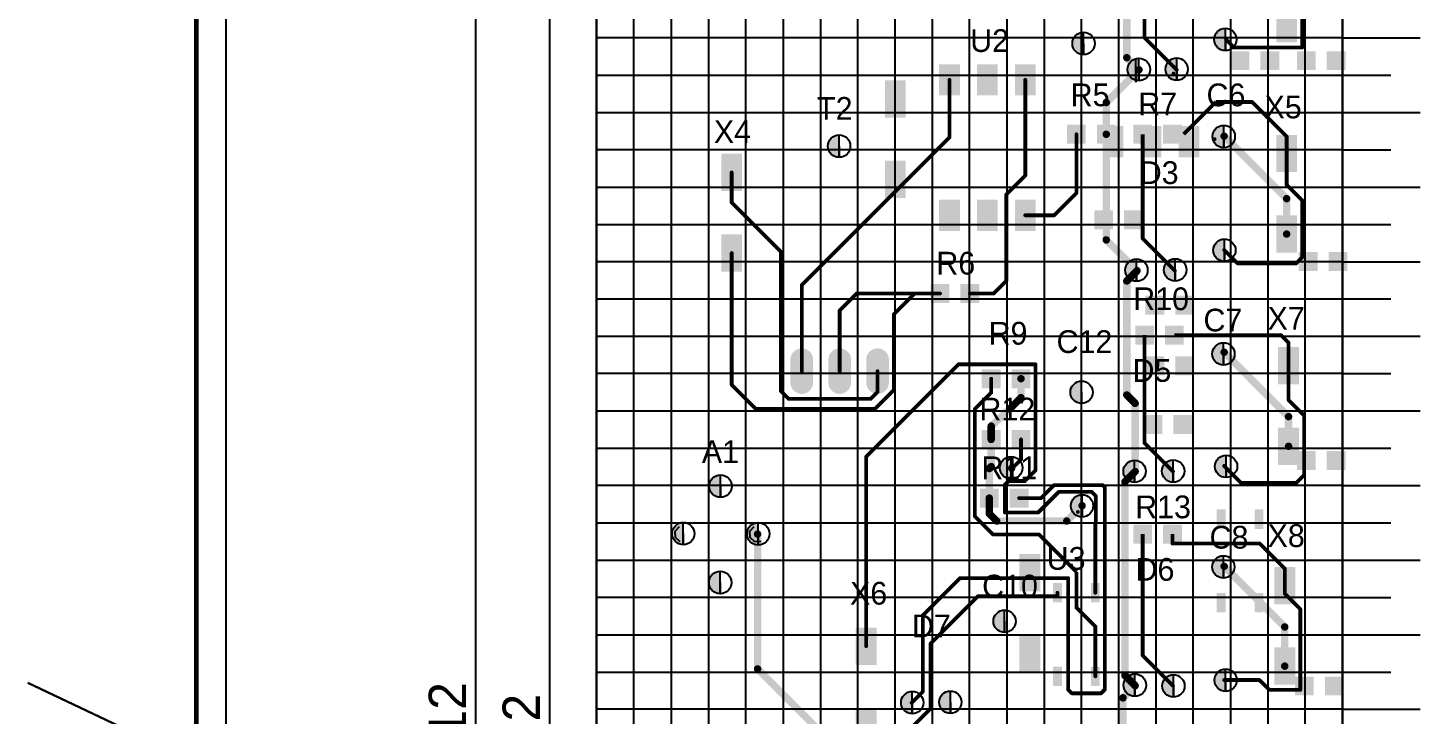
# Model space of a CAD drawing. Header units: millimetres. Extents: x 40 to 3761, y -469 to 920.
# Drawn here: x 1183 to 1276.4, y 198.2 to 244.3 of the extents above; entities that cross this region are included whole.
import ezdxf

# ---------------------------------------------------------------- set-up
doc = ezdxf.new("R2010")
doc.units = ezdxf.units.MM
doc.layers.get('Defpoints').update_dxf_attribs({"color": 5})
for name, color, linetype in [('3-размеры', 6, 'Continuous'), ('TopLayer', 1, 'Continuous'), ('TopOverlay', 2, 'Continuous'), ('TopPaste', 8, 'Continuous'), ('Слой1', 7, 'Continuous')]:
    doc.layers.add(name, color=color, linetype=linetype)
doc.layers.add('Толстые', color=7, linetype='Continuous', lineweight=30)
doc.dimstyles.new('ISO-25', dxfattribs={"dimtxt": 2.5, "dimasz": 2.5, "dimexe": 1.25, "dimexo": 0.625, "dimtad": 1, "dimtxsty": 'Standard', "dimcen": 2.5, "dimadec": 0, "dimazin": 0, "dimtfac": 1, "dimtmove": 0, "dimatfit": 3, "dimfxl": 1, "dimarcsym": 0})

# ---------------------------------------------------------------- blocks, each defined once
blk = doc.blocks.new('*U74')
blk.add_line((0, 0.984), (0, -0.984))
blk = doc.blocks.new('*U75')
at = {"color": 0, "linetype": 'ByBlock', "lineweight": -2, "transparency": 16777216}
for p in [(0, 0), (5, 0), (10, 0), (15, 0), (20, 0), (25, 0), (30, 0), (35, 0), (40, 0), (45, 0)]:
    blk.add_blockref('*U74', p, dxfattribs=at)
blk = doc.blocks.new('*U64')
blk.add_line((1.624, 0), (-1.624, 0))
blk = doc.blocks.new('*U65')
at = {"color": 0, "linetype": 'ByBlock', "lineweight": -2, "transparency": 16777216}
for p in [(0, 0), (0, -2.5), (0, -5), (0, -7.5), (0, -10), (0, -12.5), (0, -15), (0, -17.5), (0, -20), (0, -22.5), (0, -25), (0, -27.5), (0, -30), (0, -32.5), (0, -35), (0, -37.5), (0, -40), (0, -42.5), (0, -45)]:
    blk.add_blockref('*U64', p, dxfattribs=at)
blk = doc.blocks.new('*D80')
at = {"layer": '3-размеры', "color": 0, "lineweight": -2, "transparency": 16777216}
for p, q in [((1220.527, 271.139), (1211.781, 271.139)), ((1213.031, 268.639), (1213.031, 121.139)), ((1220.527, 118.639), (1211.781, 118.639))]:
    blk.add_line(p, q, dxfattribs=at)
at = {"layer": '3-размеры', "color": 0, "transparency": 16777216}
for points in [[(1212.614, 268.639), (1213.448, 268.639), (1213.031, 271.139)], [(1212.614, 121.139), (1213.448, 121.139), (1213.031, 118.639)]]:
    blk.add_solid(points, dxfattribs=at)
at = {"layer": 'Defpoints', "color": 0, "transparency": 16777216}
for p in [(1221.152, 271.139), (1213.031, 118.639), (1221.152, 118.639)]:
    blk.add_point(p, dxfattribs=at)
at = {"layer": '3-размеры', "color": 0, "transparency": 16777216, "insert": (1211.156, 194.889), "char_height": 2.5, "attachment_point": 5, "rotation": 90}
blk.add_mtext('150h12', dxfattribs=at)
blk = doc.blocks.new('*D77')
at = {"layer": '3-размеры', "color": 0, "lineweight": -2, "transparency": 16777216}
for p, q in [((1223.027, 266.139), (1216.736, 266.139)), ((1217.986, 263.639), (1217.986, 123.656)), ((1223.03, 121.156), (1216.736, 121.156))]:
    blk.add_line(p, q, dxfattribs=at)
at = {"layer": '3-размеры', "color": 0, "transparency": 16777216}
for points in [[(1217.57, 263.639), (1218.403, 263.639), (1217.986, 266.139)], [(1217.57, 123.656), (1218.403, 123.656), (1217.986, 121.156)]]:
    blk.add_solid(points, dxfattribs=at)
at = {"layer": 'Defpoints', "color": 0, "transparency": 16777216}
for p in [(1223.652, 266.139), (1217.986, 121.156), (1223.655, 121.156)]:
    blk.add_point(p, dxfattribs=at)
at = {"layer": '3-размеры', "color": 0, "transparency": 16777216, "insert": (1216.111, 193.647), "char_height": 2.5, "attachment_point": 5, "rotation": 90}
blk.add_mtext('145%%P0.2', dxfattribs=at)
blk = doc.blocks.new('*U56')
for p, q in [((2.5, 76.25), (2.5, -76.25)), ((-2.5, 73.75), (-2.5, -76.25)), ((0.003, -76.25), (0.003, 73.75))]:
    blk.add_line(p, q)
blk = doc.blocks.new('*U57')
at = {"color": 0, "linetype": 'ByBlock', "lineweight": -2, "transparency": 16777216}
for p in [(0, 0), (7.5, 0), (15, 0), (22.5, 0), (30, 0), (37.5, 0), (45, 0)]:
    blk.add_blockref('*U56', p, dxfattribs=at)
blk = doc.blocks.new('*U58')
for p, q in [((25, 2.5), (-25, 2.5)), ((-25, 0), (25, 0)), ((-25, -2.5), (25, -2.5))]:
    blk.add_line(p, q)
blk = doc.blocks.new('*U59')
at = {"color": 0, "linetype": 'ByBlock', "lineweight": -2, "transparency": 16777216}
for p in [(0, 120), (0, 112.5), (0, 105), (0, 97.5), (0, 90), (0, 82.5), (0, 75)]:
    blk.add_blockref('*U58', p, dxfattribs=at)

msp = doc.modelspace()

# ---------------------------------------------------------------- hatches: boundary and pattern name
h = msp.add_hatch(color=256)
h.dxf.hatch_style = 1
h.paths.add_polyline_path([(1253.8, 244.017, 0.414214), (1253.05, 243.267, 0.414214), (1253.8, 242.517), (1253.8, 243.267)])
h = msp.add_hatch(color=256)
h.dxf.hatch_style = 1
h.paths.add_polyline_path([(1263.306, 244.283, 0.414214), (1262.556, 243.533, 0.414214), (1263.306, 242.783), (1263.306, 243.533)])
h = msp.add_hatch(color=256)
h.dxf.hatch_style = 1
h.paths.add_polyline_path([(1257.505, 242.272, 0.414214), (1256.755, 241.522, 0.414214), (1257.505, 240.772), (1257.505, 241.522)])
h = msp.add_hatch(color=256)
h.dxf.hatch_style = 1
h.paths.add_polyline_path([(1260.043, 242.293, 0.414214), (1259.293, 241.543, 0.414214), (1260.043, 240.793), (1260.043, 241.543)])
h = msp.add_hatch(color=256)
h.dxf.hatch_style = 1
h.paths.add_polyline_path([(1237.409, 237.135, 0.414214), (1236.659, 236.385, 0.414214), (1237.409, 235.635), (1237.409, 236.385)])
h = msp.add_hatch(color=256)
h.dxf.hatch_style = 1
h.paths.add_polyline_path([(1263.201, 237.776, 0.414214), (1262.451, 237.026, 0.414214), (1263.201, 236.276), (1263.201, 237.026)])
h = msp.add_hatch(color=256)
h.dxf.hatch_style = 1
h.paths.add_polyline_path([(1263.241, 230.154, 0.414214), (1262.491, 229.404, 0.414214), (1263.241, 228.654), (1263.241, 229.404)])
h = msp.add_hatch(color=256)
h.dxf.hatch_style = 1
h.paths.add_polyline_path([(1257.345, 228.824, 0.414214), (1256.595, 228.074, 0.414214), (1257.345, 227.324), (1257.345, 228.074)])
h = msp.add_hatch(color=256)
h.dxf.hatch_style = 1
h.paths.add_polyline_path([(1259.942, 228.837, 0.414214), (1259.192, 228.087, 0.414214), (1259.942, 227.337), (1259.942, 228.087)])
h = msp.add_hatch(color=256)
h.dxf.hatch_style = 1
h.paths.add_polyline_path([(1263.179, 223.205, 0.414214), (1262.429, 222.455, 0.414214), (1263.179, 221.705), (1263.179, 222.455)])
h = msp.add_hatch(color=256)
h.dxf.hatch_style = 1
h.paths.add_polyline_path([(1253.667, 220.638, 0.414214), (1252.917, 219.888, 0.414214), (1253.667, 219.138), (1253.667, 219.888)])
h = msp.add_hatch(color=256)
h.dxf.hatch_style = 1
h.paths.add_polyline_path([(1263.353, 215.672, 0.414214), (1262.603, 214.922, 0.414214), (1263.353, 214.172), (1263.353, 214.922)])
h = msp.add_hatch(color=256)
h.dxf.hatch_style = 1
h.paths.add_polyline_path([(1248.944, 215.569, 0.414214), (1248.194, 214.819, 0.414214), (1248.944, 214.069), (1248.944, 214.819)])
h = msp.add_hatch(color=256)
h.dxf.hatch_style = 1
h.paths.add_polyline_path([(1257.222, 215.34, 0.414214), (1256.472, 214.59, 0.414214), (1257.222, 213.84), (1257.222, 214.59)])
h = msp.add_hatch(color=256)
h.dxf.hatch_style = 1
h.paths.add_polyline_path([(1259.807, 215.357, 0.414214), (1259.057, 214.607, 0.414214), (1259.807, 213.857), (1259.807, 214.607)])
h = msp.add_hatch(color=256)
h.dxf.hatch_style = 1
h.paths.add_polyline_path([(1229.455, 214.349, 0.414214), (1228.705, 213.599, 0.414214), (1229.455, 212.849), (1229.455, 213.599)])
h = msp.add_hatch(color=256)
h.dxf.hatch_style = 1
h.paths.add_polyline_path([(1253.697, 213.023, 0.414214), (1252.947, 212.273, 0.414214), (1253.697, 211.523), (1253.697, 212.273)])
h = msp.add_hatch(color=256)
h.dxf.hatch_style = 1
h.paths.add_polyline_path([(1226.96, 211.166, 0.414214), (1226.21, 210.416, 0.414214), (1226.96, 209.666), (1226.96, 210.416)])
h = msp.add_hatch(color=256)
h.dxf.hatch_style = 1
h.paths.add_polyline_path([(1231.986, 211.15, 0.414214), (1231.236, 210.4, 0.414214), (1231.986, 209.65), (1231.986, 210.4)])
h = msp.add_hatch(color=256)
h.dxf.hatch_style = 1
h.paths.add_polyline_path([(1263.173, 208.931, 0.414214), (1262.423, 208.181, 0.414214), (1263.173, 207.431), (1263.173, 208.181)])
h = msp.add_hatch(color=256)
h.dxf.hatch_style = 1
h.paths.add_polyline_path([(1229.435, 207.89, 0.414214), (1228.685, 207.14, 0.414214), (1229.435, 206.39), (1229.435, 207.14)])
h = msp.add_hatch(color=256)
h.dxf.hatch_style = 1
h.paths.add_polyline_path([(1248.505, 205.291, 0.414214), (1247.755, 204.541, 0.414214), (1248.505, 203.791), (1248.505, 204.541)])
h = msp.add_hatch(color=256)
h.dxf.hatch_style = 1
h.paths.add_polyline_path([(1257.236, 201.011, 0.414214), (1256.486, 200.261, 0.414214), (1257.236, 199.511), (1257.236, 200.261)])
h = msp.add_hatch(color=256)
h.dxf.hatch_style = 1
h.paths.add_polyline_path([(1259.823, 200.957, 0.414214), (1259.073, 200.207, 0.414214), (1259.823, 199.457), (1259.823, 200.207)])
h = msp.add_hatch(color=256)
h.dxf.hatch_style = 1
h.paths.add_polyline_path([(1263.325, 201.338, 0.414214), (1262.575, 200.588, 0.414214), (1263.325, 199.838), (1263.325, 200.588)])
h = msp.add_hatch(color=256)
h.dxf.hatch_style = 1
h.paths.add_polyline_path([(1242.313, 199.838, 0.414214), (1241.563, 199.088, 0.414214), (1242.313, 198.338), (1242.313, 199.088)])
h = msp.add_hatch(color=256)
h.dxf.hatch_style = 1
h.paths.add_polyline_path([(1244.867, 199.866, 0.414214), (1244.117, 199.116, 0.414214), (1244.867, 198.366), (1244.867, 199.116)])

# ---------------------------------------------------------------- linework, layer by layer
for p, q in [((1221.152, 118.639), (1221.152, 268.639)), ((1271.152, 118.639), (1271.152, 268.639)), ((1271.152, 267.389), (1271.152, 118.639)), ((1196.306, 134.406), (1196.306, 259.296))]:
    msp.add_line(p, q)
at = {"lineweight": 60}
msp.add_line((1194.306, 259.296), (1194.306, 134.406), dxfattribs=at)
at = {"layer": 'TopLayer'}
for p, q in [((1226.423, 210.571), (1226.71, 210.884)), ((1226.442, 210.147), (1226.423, 210.571)), ((1226.754, 209.861), (1226.442, 210.147)), ((1231.423, 210.571), (1231.71, 210.884)), ((1231.442, 210.147), (1231.423, 210.571)), ((1231.754, 209.861), (1231.442, 210.147)), ((1232.178, 209.879), (1231.754, 209.861))]:
    msp.add_line(p, q, dxfattribs=at)
for points, const_width in [([(1256.698, 242.309), (1256.698, 254.781)], 0.5), ([(1257.892, 243.655), (1257.892, 251.148)], 0.254), ([(1268.458, 242.995), (1268.458, 247.211)], 0.254), ([(1260.051, 241.496), (1257.892, 243.655)], 0.254), ([(1263.886, 242.995), (1263.353, 243.528)], 0.254), ([(1268.458, 242.995), (1263.886, 242.995)], 0.254), ([(1257.511, 241.496), (1256.698, 242.309)], 0.5), ([(1244.811, 236.975), (1244.811, 240.829)], 0.254), ([(1249.891, 234.41), (1249.891, 240.829)], 0.254), ([(1257.511, 241.496), (1255.32, 239.305)], 0.5), ([(1255.32, 237.178), (1255.32, 239.305)], 0.5), ([(1262.667, 239.337), (1260.508, 237.178)], 0.254), ([(1265.106, 239.337), (1262.667, 239.337)], 0.254), ([(1267.417, 237.026), (1265.106, 239.337)], 0.254), ([(1253.32, 233.241), (1253.32, 237.178)], 0.254), ([(1255.32, 230.098), (1255.32, 237.178)], 0.5), ([(1257.765, 230.193), (1257.765, 237.178)], 0.254), ([(1267.417, 232.86), (1263.226, 237.051)], 0.5), ([(1267.417, 235.889), (1267.417, 237.026)], 0.254), ([(1244.811, 236.975), (1234.905, 227.069)], 0.254), ([(1267.417, 233.8), (1267.417, 235.889)], 0.254), ([(1230.206, 232.606), (1230.206, 234.619)], 0.254), ([(1249.891, 234.41), (1248.621, 233.14)], 0.254), ([(1268.458, 232.759), (1267.417, 233.8)], 0.254), ([(1233.508, 229.304), (1230.206, 232.606)], 0.254), ([(1248.621, 227.349), (1248.621, 233.14)], 0.254), ([(1253.32, 233.241), (1251.828, 231.749)], 0.254), ([(1267.417, 230.489), (1267.417, 232.86)], 0.5), ([(1268.458, 228.923), (1268.458, 232.759)], 0.254), ([(1251.828, 231.749), (1249.891, 231.749)], 0.254), ([(1257.384, 228.034), (1255.32, 230.098)], 0.5), ([(1259.924, 228.034), (1257.765, 230.193)], 0.254), ([(1230.206, 220.389), (1230.206, 229.219)], 0.254), ([(1233.508, 219.957), (1233.508, 229.304)], 0.254), ([(1264.14, 228.517), (1263.226, 229.431)], 0.254), ([(1268.458, 228.923), (1268.052, 228.517)], 0.254), ([(1257.384, 228.034), (1256.698, 227.349)], 0.5), ([(1268.052, 228.517), (1264.14, 228.517)], 0.254), ([(1234.905, 221.303), (1234.905, 227.069)], 0.254), ([(1248.621, 227.349), (1247.783, 226.51)], 0.254), ([(1256.698, 219.703), (1256.698, 227.349)], 0.5), ([(1238.588, 226.51), (1237.445, 225.367)], 0.254), ([(1242.474, 226.51), (1238.588, 226.51)], 0.254), ([(1242.474, 226.51), (1241.077, 225.113)], 0.254), ([(1244.176, 226.51), (1242.474, 226.51)], 0.254), ([(1247.783, 226.51), (1246.176, 226.51)], 0.254), ([(1237.445, 221.303), (1237.445, 225.367)], 0.254), ([(1241.077, 220.033), (1241.077, 225.113)], 0.254), ([(1257.892, 216.477), (1257.892, 223.716)], 0.254), ([(1267.036, 223.716), (1259.892, 223.716)], 0.254), ([(1267.544, 223.208), (1267.036, 223.716)], 0.254), ([(1267.544, 221.665), (1267.544, 223.208)], 0.254), ([(1234.905, 222.065), (1234.905, 220.541)], 1.524), ([(1237.445, 222.065), (1237.445, 220.541)], 1.524), ([(1239.985, 222.065), (1239.985, 220.541)], 1.524), ([(1267.544, 218.255), (1263.226, 222.573)], 0.5), ([(1245.421, 221.761), (1239.223, 215.563)], 0.254), ([(1239.985, 219.903), (1239.985, 221.303)], 0.254), ([(1250.577, 221.761), (1245.421, 221.761)], 0.254), ([(1250.577, 214.65), (1250.577, 221.761)], 0.254), ([(1267.544, 219.373), (1267.544, 221.665)], 0.254), ([(1231.832, 218.763), (1230.206, 220.389)], 0.254), ([(1247.605, 219.856), (1247.605, 220.795)], 0.254), ([(1249.605, 219.525), (1249.605, 220.795)], 0.5), ([(1234.016, 219.449), (1233.508, 219.957)], 0.254), ([(1239.531, 219.449), (1234.016, 219.449)], 0.254), ([(1239.985, 219.903), (1239.531, 219.449)], 0.254), ([(1241.077, 220.033), (1239.807, 218.763)], 0.254), ([(1247.605, 219.856), (1246.513, 218.763)], 0.254), ([(1249.605, 219.525), (1248.843, 218.763)], 0.5), ([(1257.257, 219.144), (1256.698, 219.703)], 0.5), ([(1257.257, 214.572), (1257.257, 219.144)], 0.5), ([(1268.585, 218.332), (1267.544, 219.373)], 0.254), ([(1239.807, 218.763), (1231.832, 218.763)], 0.254), ([(1246.513, 211.575), (1246.513, 218.763)], 0.254), ([(1248.843, 218.763), (1247.605, 217.62)], 0.5), ([(1267.544, 216.265), (1267.544, 218.255)], 0.5), ([(1268.585, 214.344), (1268.585, 218.332)], 0.254), ([(1247.605, 216.731), (1247.605, 217.62)], 0.5), ([(1247.605, 214.903), (1247.605, 216.731)], 0.5), ([(1249.605, 215.379), (1249.605, 216.731)], 0.254), ([(1259.797, 214.572), (1257.892, 216.477)], 0.254), ([(1239.223, 202.869), (1239.223, 215.563)], 0.254), ([(1247.605, 214.903), (1247.478, 214.776)], 0.5), ([(1247.478, 212.794), (1247.478, 214.776)], 0.5), ([(1249.605, 215.379), (1249.002, 214.776)], 0.254), ([(1250.577, 214.65), (1249.864, 213.937)], 0.254), ([(1257.257, 214.572), (1256.571, 213.887)], 0.5), ([(1264.369, 213.81), (1263.226, 214.953)], 0.254), ([(1248.773, 213.937), (1248.519, 213.683)], 0.254), ([(1248.519, 211.832), (1248.519, 213.683)], 0.254), ([(1249.864, 213.937), (1248.773, 213.937)], 0.254), ([(1251.831, 213.667), (1250.958, 212.794)], 0.254), ([(1255.082, 213.667), (1251.831, 213.667)], 0.254), ([(1255.225, 213.524), (1255.082, 213.667)], 0.254), ([(1256.571, 200.907), (1256.571, 213.887)], 0.5), ([(1268.052, 213.81), (1264.369, 213.81)], 0.254), ([(1268.585, 214.344), (1268.052, 213.81)], 0.254), ([(1247.478, 211.753), (1247.478, 212.794)], 0.5), ([(1250.958, 212.794), (1249.478, 212.794)], 0.254), ([(1252.139, 213.213), (1250.758, 211.832)], 0.254), ([(1254.336, 213.213), (1252.139, 213.213)], 0.254), ([(1254.628, 212.921), (1254.336, 213.213)], 0.254), ([(1254.628, 211.131), (1254.628, 212.921)], 0.254), ([(1255.225, 199.967), (1255.225, 213.524)], 0.254), ([(1247.976, 211.255), (1247.478, 211.753)], 0.5), ([(1250.758, 211.832), (1248.519, 211.832)], 0.254), ([(1253.701, 212.286), (1252.67, 211.255)], 0.5), ([(1247.732, 210.356), (1246.513, 211.575)], 0.254), ([(1252.67, 211.255), (1247.976, 211.255)], 0.5), ([(1254.628, 211.131), (1254.59, 211.093)], 0.254), ([(1254.59, 206.45), (1254.59, 211.093)], 0.254), ([(1231.944, 201.347), (1231.944, 210.381)], 0.5), ([(1250.805, 210.356), (1247.732, 210.356)], 0.254), ([(1253.32, 207.841), (1250.805, 210.356)], 0.254), ([(1257.765, 202.253), (1257.765, 210.381)], 0.254), ([(1259.765, 209.746), (1259.765, 210.381)], 0.254), ([(1265.614, 209.746), (1259.765, 209.746)], 0.254), ([(1267.29, 208.07), (1265.614, 209.746)], 0.254), ([(1267.29, 204.158), (1263.226, 208.222)], 0.5), ([(1267.29, 206.933), (1267.29, 208.07)], 0.254), ([(1245.522, 207.435), (1243.019, 204.932)], 0.254), ([(1252.761, 207.435), (1245.522, 207.435)], 0.254), ([(1252.761, 199.967), (1252.761, 207.435)], 0.254), ([(1253.32, 205.454), (1253.32, 207.841)], 0.254), ([(1246.716, 206.216), (1243.541, 203.041)], 0.254), ([(1252.05, 206.216), (1246.716, 206.216)], 0.254), ([(1252.05, 206.216), (1252.05, 206.45)], 0.254), ([(1267.29, 206.394), (1267.29, 206.933)], 0.254), ([(1268.331, 205.352), (1267.29, 206.394)], 0.254), ([(1254.59, 204.184), (1253.32, 205.454)], 0.254), ([(1268.331, 199.942), (1268.331, 205.352)], 0.254), ([(1243.019, 199.826), (1243.019, 204.932)], 0.254), ([(1254.59, 200.85), (1254.59, 204.184)], 0.254), ([(1267.29, 201.533), (1267.29, 204.158)], 0.5), ([(1243.541, 198.697), (1243.541, 203.041)], 0.254), ([(1259.797, 200.221), (1257.765, 202.253)], 0.254), ([(1239.445, 193.846), (1231.944, 201.347)], 0.5), ([(1257.257, 200.221), (1256.571, 200.907)], 0.5), ([(1265.588, 200.602), (1263.226, 200.602)], 0.254), ([(1266.249, 199.942), (1265.588, 200.602)], 0.254), ([(1243.019, 199.826), (1242.271, 199.078)], 0.254), ([(1253.015, 199.713), (1252.761, 199.967)], 0.254), ([(1254.971, 199.713), (1253.015, 199.713)], 0.254), ([(1255.225, 199.967), (1254.971, 199.713)], 0.254), ([(1257.257, 200.221), (1256.444, 199.409)], 0.5), ([(1268.331, 199.942), (1266.249, 199.942)], 0.254), ([(1256.444, 185.667), (1256.444, 199.409)], 0.5), ([(1243.541, 198.697), (1242.322, 197.478)], 0.254)]:
    msp.add_lwpolyline(points, dxfattribs=dict(at, const_width=const_width))
for points, const_width in [([(1257.955, 243.655, -1), (1257.828, 243.655, -1)], 0.127), ([(1257.955, 243.655, -1), (1257.828, 243.655, -1)], 0.127), ([(1263.416, 243.528, -1), (1263.289, 243.528, -1)], 0.127), ([(1263.95, 242.995, -1), (1263.823, 242.995, -1)], 0.127), ([(1263.95, 242.995, -1), (1263.823, 242.995, -1)], 0.127), ([(1268.522, 242.995, -1), (1268.395, 242.995, -1)], 0.127), ([(1268.522, 242.995, -1), (1268.395, 242.995, -1)], 0.127), ([(1256.823, 242.309, -1), (1256.573, 242.309, -1)], 0.25), ([(1256.823, 242.309, -1), (1256.573, 242.309, -1)], 0.25), ([(1244.874, 240.829, -1), (1244.747, 240.829, -1)], 0.127), ([(1249.954, 240.829, -1), (1249.827, 240.829, -1)], 0.127), ([(1257.636, 241.496, -1), (1257.386, 241.496, -1)], 0.25), ([(1257.636, 241.496, -1), (1257.386, 241.496, -1)], 0.25), ([(1259.898, 241.247, -1), (1259.771, 241.247, -1)], 0.127), ([(1260.114, 241.496, -1), (1259.987, 241.496, -1)], 0.127), ([(1255.445, 239.305, -1), (1255.195, 239.305, -1)], 0.25), ([(1255.445, 239.305, -1), (1255.195, 239.305, -1)], 0.25), ([(1265.169, 239.337, -1), (1265.042, 239.337, -1)], 0.127), ([(1265.169, 239.337, -1), (1265.042, 239.337, -1)], 0.127), ([(1253.383, 237.178, -1), (1253.256, 237.178, -1)], 0.127), ([(1255.445, 237.178, -1), (1255.195, 237.178, -1)], 0.25), ([(1255.445, 237.178, -1), (1255.195, 237.178, -1)], 0.25), ([(1263.351, 237.051, -1), (1263.101, 237.051, -1)], 0.25), ([(1267.48, 237.026, -1), (1267.353, 237.026, -1)], 0.127), ([(1267.48, 237.026, -1), (1267.353, 237.026, -1)], 0.127), ([(1244.874, 236.975, -1), (1244.747, 236.975, -1)], 0.127), ([(1244.874, 236.975, -1), (1244.747, 236.975, -1)], 0.127), ([(1262.651, 236.849, -1), (1262.524, 236.849, -1)], 0.127), ([(1262.651, 236.849, -1), (1262.524, 236.849, -1)], 0.127), ([(1267.48, 235.889, -1), (1267.353, 235.889, -1)], 0.127), ([(1267.48, 235.889, -1), (1267.353, 235.889, -1)], 0.127), ([(1230.269, 234.619, -1), (1230.142, 234.619, -1)], 0.127), ([(1249.954, 234.41, -1), (1249.827, 234.41, -1)], 0.127), ([(1249.954, 234.41, -1), (1249.827, 234.41, -1)], 0.127), ([(1267.48, 233.8, -1), (1267.353, 233.8, -1)], 0.127), ([(1267.48, 233.8, -1), (1267.353, 233.8, -1)], 0.127), ([(1230.269, 232.606, -1), (1230.142, 232.606, -1)], 0.127), ([(1230.269, 232.606, -1), (1230.142, 232.606, -1)], 0.127), ([(1248.684, 233.14, -1), (1248.557, 233.14, -1)], 0.127), ([(1248.684, 233.14, -1), (1248.557, 233.14, -1)], 0.127), ([(1253.383, 233.241, -1), (1253.256, 233.241, -1)], 0.127), ([(1253.383, 233.241, -1), (1253.256, 233.241, -1)], 0.127), ([(1267.542, 232.86, -1), (1267.292, 232.86, -1)], 0.25), ([(1267.542, 232.86, -1), (1267.292, 232.86, -1)], 0.25), ([(1268.522, 232.759, -1), (1268.395, 232.759, -1)], 0.127), ([(1268.522, 232.759, -1), (1268.395, 232.759, -1)], 0.127), ([(1249.954, 231.749, -1), (1249.827, 231.749, -1)], 0.127), ([(1251.891, 231.749, -1), (1251.764, 231.749, -1)], 0.127), ([(1251.891, 231.749, -1), (1251.764, 231.749, -1)], 0.127), ([(1267.542, 230.489, -1), (1267.292, 230.489, -1)], 0.25), ([(1255.445, 230.098, -1), (1255.195, 230.098, -1)], 0.25), ([(1255.445, 230.098, -1), (1255.195, 230.098, -1)], 0.25), ([(1257.828, 230.193, -1), (1257.701, 230.193, -1)], 0.127), ([(1257.828, 230.193, -1), (1257.701, 230.193, -1)], 0.127), ([(1230.269, 229.219, -1), (1230.142, 229.219, -1)], 0.127), ([(1233.571, 229.304, -1), (1233.444, 229.304, -1)], 0.127), ([(1233.571, 229.304, -1), (1233.444, 229.304, -1)], 0.127), ([(1263.289, 229.431, -1), (1263.162, 229.431, -1)], 0.127), ([(1268.522, 228.923, -1), (1268.395, 228.923, -1)], 0.127), ([(1268.522, 228.923, -1), (1268.395, 228.923, -1)], 0.127), ([(1257.509, 228.034, -1), (1257.259, 228.034, -1)], 0.25), ([(1257.509, 228.034, -1), (1257.259, 228.034, -1)], 0.25), ([(1259.987, 228.034, -1), (1259.86, 228.034, -1)], 0.127), ([(1264.204, 228.517, -1), (1264.077, 228.517, -1)], 0.127), ([(1264.204, 228.517, -1), (1264.077, 228.517, -1)], 0.127), ([(1268.115, 228.517, -1), (1267.988, 228.517, -1)], 0.127), ([(1268.115, 228.517, -1), (1267.988, 228.517, -1)], 0.127), ([(1234.968, 227.069, -1), (1234.841, 227.069, -1)], 0.127), ([(1234.968, 227.069, -1), (1234.841, 227.069, -1)], 0.127), ([(1248.684, 227.349, -1), (1248.557, 227.349, -1)], 0.127), ([(1248.684, 227.349, -1), (1248.557, 227.349, -1)], 0.127), ([(1256.823, 227.349, -1), (1256.573, 227.349, -1)], 0.25), ([(1256.823, 227.349, -1), (1256.573, 227.349, -1)], 0.25), ([(1238.651, 226.51, -1), (1238.524, 226.51, -1)], 0.127), ([(1238.651, 226.51, -1), (1238.524, 226.51, -1)], 0.127), ([(1242.538, 226.51, -1), (1242.411, 226.51, -1)], 0.127), ([(1242.538, 226.51, -1), (1242.411, 226.51, -1)], 0.127), ([(1242.538, 226.51, -1), (1242.411, 226.51, -1)], 0.127), ([(1244.239, 226.51, -1), (1244.112, 226.51, -1)], 0.127), ([(1246.239, 226.51, -1), (1246.112, 226.51, -1)], 0.127), ([(1247.846, 226.51, -1), (1247.719, 226.51, -1)], 0.127), ([(1247.846, 226.51, -1), (1247.719, 226.51, -1)], 0.127), ([(1237.508, 225.367, -1), (1237.381, 225.367, -1)], 0.127), ([(1237.508, 225.367, -1), (1237.381, 225.367, -1)], 0.127), ([(1241.141, 225.113, -1), (1241.014, 225.113, -1)], 0.127), ([(1241.141, 225.113, -1), (1241.014, 225.113, -1)], 0.127), ([(1267.099, 223.716, -1), (1266.972, 223.716, -1)], 0.127), ([(1267.099, 223.716, -1), (1266.972, 223.716, -1)], 0.127), ([(1267.607, 223.208, -1), (1267.48, 223.208, -1)], 0.127), ([(1267.607, 223.208, -1), (1267.48, 223.208, -1)], 0.127), ([(1235.286, 222.065, -1), (1234.524, 222.065, -1)], 0.762), ([(1237.826, 222.065, -1), (1237.064, 222.065, -1)], 0.762), ([(1240.366, 222.065, -1), (1239.604, 222.065, -1)], 0.762), ([(1263.351, 222.573, -1), (1263.101, 222.573, -1)], 0.25), ([(1235.286, 220.541, -1), (1234.524, 220.541, -1)], 0.762), ([(1234.968, 221.303, -1), (1234.841, 221.303, -1)], 0.127), ([(1237.826, 220.541, -1), (1237.064, 220.541, -1)], 0.762), ([(1237.508, 221.303, -1), (1237.381, 221.303, -1)], 0.127), ([(1240.366, 220.541, -1), (1239.604, 220.541, -1)], 0.762), ([(1240.048, 221.303, -1), (1239.921, 221.303, -1)], 0.127), ([(1245.484, 221.761, -1), (1245.357, 221.761, -1)], 0.127), ([(1245.484, 221.761, -1), (1245.357, 221.761, -1)], 0.127), ([(1250.64, 221.761, -1), (1250.513, 221.761, -1)], 0.127), ([(1250.64, 221.761, -1), (1250.513, 221.761, -1)], 0.127), ([(1267.607, 221.665, -1), (1267.48, 221.665, -1)], 0.127), ([(1267.607, 221.665, -1), (1267.48, 221.665, -1)], 0.127), ([(1230.269, 220.389, -1), (1230.142, 220.389, -1)], 0.127), ([(1230.269, 220.389, -1), (1230.142, 220.389, -1)], 0.127), ([(1247.668, 220.795, -1), (1247.541, 220.795, -1)], 0.127), ([(1249.73, 220.795, -1), (1249.48, 220.795, -1)], 0.25), ([(1233.571, 219.957, -1), (1233.444, 219.957, -1)], 0.127), ([(1233.571, 219.957, -1), (1233.444, 219.957, -1)], 0.127), ([(1234.079, 219.449, -1), (1233.952, 219.449, -1)], 0.127), ([(1234.079, 219.449, -1), (1233.952, 219.449, -1)], 0.127), ([(1239.595, 219.449, -1), (1239.468, 219.449, -1)], 0.127), ([(1239.595, 219.449, -1), (1239.468, 219.449, -1)], 0.127), ([(1240.048, 219.903, -1), (1239.921, 219.903, -1)], 0.127), ([(1240.048, 219.903, -1), (1239.921, 219.903, -1)], 0.127), ([(1241.141, 220.033, -1), (1241.014, 220.033, -1)], 0.127), ([(1241.141, 220.033, -1), (1241.014, 220.033, -1)], 0.127), ([(1247.668, 219.856, -1), (1247.541, 219.856, -1)], 0.127), ([(1247.668, 219.856, -1), (1247.541, 219.856, -1)], 0.127), ([(1249.73, 219.525, -1), (1249.48, 219.525, -1)], 0.25), ([(1249.73, 219.525, -1), (1249.48, 219.525, -1)], 0.25), ([(1256.823, 219.703, -1), (1256.573, 219.703, -1)], 0.25), ([(1256.823, 219.703, -1), (1256.573, 219.703, -1)], 0.25), ([(1257.382, 219.144, -1), (1257.132, 219.144, -1)], 0.25), ([(1257.382, 219.144, -1), (1257.132, 219.144, -1)], 0.25), ([(1267.607, 219.373, -1), (1267.48, 219.373, -1)], 0.127), ([(1267.607, 219.373, -1), (1267.48, 219.373, -1)], 0.127), ([(1231.895, 218.763, -1), (1231.768, 218.763, -1)], 0.127), ([(1231.895, 218.763, -1), (1231.768, 218.763, -1)], 0.127), ([(1239.871, 218.763, -1), (1239.744, 218.763, -1)], 0.127), ([(1239.871, 218.763, -1), (1239.744, 218.763, -1)], 0.127), ([(1246.576, 218.763, -1), (1246.449, 218.763, -1)], 0.127), ([(1246.576, 218.763, -1), (1246.449, 218.763, -1)], 0.127), ([(1248.968, 218.763, -1), (1248.718, 218.763, -1)], 0.25), ([(1248.968, 218.763, -1), (1248.718, 218.763, -1)], 0.25), ([(1267.669, 218.255, -1), (1267.419, 218.255, -1)], 0.25), ([(1267.669, 218.255, -1), (1267.419, 218.255, -1)], 0.25), ([(1268.649, 218.332, -1), (1268.522, 218.332, -1)], 0.127), ([(1268.649, 218.332, -1), (1268.522, 218.332, -1)], 0.127), ([(1247.73, 217.62, -1), (1247.48, 217.62, -1)], 0.25), ([(1247.73, 217.62, -1), (1247.48, 217.62, -1)], 0.25), ([(1247.73, 216.731, -1), (1247.48, 216.731, -1)], 0.25), ([(1247.73, 216.731, -1), (1247.48, 216.731, -1)], 0.25), ([(1249.668, 216.731, -1), (1249.541, 216.731, -1)], 0.127), ([(1257.955, 216.477, -1), (1257.828, 216.477, -1)], 0.127), ([(1257.955, 216.477, -1), (1257.828, 216.477, -1)], 0.127), ([(1239.286, 215.563, -1), (1239.159, 215.563, -1)], 0.127), ([(1239.286, 215.563, -1), (1239.159, 215.563, -1)], 0.127), ([(1267.669, 216.265, -1), (1267.419, 216.265, -1)], 0.25), ([(1247.603, 214.776, -1), (1247.353, 214.776, -1)], 0.25), ([(1247.603, 214.776, -1), (1247.353, 214.776, -1)], 0.25), ([(1247.73, 214.903, -1), (1247.48, 214.903, -1)], 0.25), ([(1247.73, 214.903, -1), (1247.48, 214.903, -1)], 0.25), ([(1249.104, 214.801, -1), (1248.854, 214.801, -1)], 0.25), ([(1249.104, 214.801, -1), (1248.854, 214.801, -1)], 0.25), ([(1249.065, 214.776, -1), (1248.938, 214.776, -1)], 0.127), ([(1249.668, 215.379, -1), (1249.541, 215.379, -1)], 0.127), ([(1249.668, 215.379, -1), (1249.541, 215.379, -1)], 0.127), ([(1250.64, 214.65, -1), (1250.513, 214.65, -1)], 0.127), ([(1250.64, 214.65, -1), (1250.513, 214.65, -1)], 0.127), ([(1257.382, 214.572, -1), (1257.132, 214.572, -1)], 0.25), ([(1257.382, 214.572, -1), (1257.132, 214.572, -1)], 0.25), ([(1263.289, 214.953, -1), (1263.162, 214.953, -1)], 0.127), ([(1248.583, 213.683, -1), (1248.456, 213.683, -1)], 0.127), ([(1248.583, 213.683, -1), (1248.456, 213.683, -1)], 0.127), ([(1248.837, 213.937, -1), (1248.71, 213.937, -1)], 0.127), ([(1248.837, 213.937, -1), (1248.71, 213.937, -1)], 0.127), ([(1249.927, 213.937, -1), (1249.8, 213.937, -1)], 0.127), ([(1249.927, 213.937, -1), (1249.8, 213.937, -1)], 0.127), ([(1251.894, 213.667, -1), (1251.767, 213.667, -1)], 0.127), ([(1251.894, 213.667, -1), (1251.767, 213.667, -1)], 0.127), ([(1255.145, 213.667, -1), (1255.018, 213.667, -1)], 0.127), ([(1255.145, 213.667, -1), (1255.018, 213.667, -1)], 0.127), ([(1256.696, 213.887, -1), (1256.446, 213.887, -1)], 0.25), ([(1256.696, 213.887, -1), (1256.446, 213.887, -1)], 0.25), ([(1259.86, 214.572, -1), (1259.733, 214.572, -1)], 0.127), ([(1264.432, 213.81, -1), (1264.305, 213.81, -1)], 0.127), ([(1264.432, 213.81, -1), (1264.305, 213.81, -1)], 0.127), ([(1268.115, 213.81, -1), (1267.988, 213.81, -1)], 0.127), ([(1268.115, 213.81, -1), (1267.988, 213.81, -1)], 0.127), ([(1268.649, 214.344, -1), (1268.522, 214.344, -1)], 0.127), ([(1268.649, 214.344, -1), (1268.522, 214.344, -1)], 0.127), ([(1247.603, 212.794, -1), (1247.353, 212.794, -1)], 0.25), ([(1247.603, 212.794, -1), (1247.353, 212.794, -1)], 0.25), ([(1249.541, 212.794, -1), (1249.414, 212.794, -1)], 0.127), ([(1251.021, 212.794, -1), (1250.894, 212.794, -1)], 0.127), ([(1251.021, 212.794, -1), (1250.894, 212.794, -1)], 0.127), ([(1252.202, 213.213, -1), (1252.075, 213.213, -1)], 0.127), ([(1252.202, 213.213, -1), (1252.075, 213.213, -1)], 0.127), ([(1254.399, 213.213, -1), (1254.272, 213.213, -1)], 0.127), ([(1254.399, 213.213, -1), (1254.272, 213.213, -1)], 0.127), ([(1254.691, 212.921, -1), (1254.564, 212.921, -1)], 0.127), ([(1254.691, 212.921, -1), (1254.564, 212.921, -1)], 0.127), ([(1255.288, 213.524, -1), (1255.161, 213.524, -1)], 0.127), ([(1255.288, 213.524, -1), (1255.161, 213.524, -1)], 0.127), ([(1247.603, 211.753, -1), (1247.353, 211.753, -1)], 0.25), ([(1247.603, 211.753, -1), (1247.353, 211.753, -1)], 0.25), ([(1248.583, 211.832, -1), (1248.456, 211.832, -1)], 0.127), ([(1248.583, 211.832, -1), (1248.456, 211.832, -1)], 0.127), ([(1250.821, 211.832, -1), (1250.694, 211.832, -1)], 0.127), ([(1250.821, 211.832, -1), (1250.694, 211.832, -1)], 0.127), ([(1253.48, 211.868, -1), (1253.353, 211.868, -1)], 0.127), ([(1253.48, 211.868, -1), (1253.353, 211.868, -1)], 0.127), ([(1253.826, 212.286, -1), (1253.576, 212.286, -1)], 0.25), ([(1246.576, 211.575, -1), (1246.449, 211.575, -1)], 0.127), ([(1246.576, 211.575, -1), (1246.449, 211.575, -1)], 0.127), ([(1248.101, 211.255, -1), (1247.851, 211.255, -1)], 0.25), ([(1248.101, 211.255, -1), (1247.851, 211.255, -1)], 0.25), ([(1252.795, 211.255, -1), (1252.545, 211.255, -1)], 0.25), ([(1252.795, 211.255, -1), (1252.545, 211.255, -1)], 0.25), ([(1254.653, 211.093, -1), (1254.526, 211.093, -1)], 0.127), ([(1254.653, 211.093, -1), (1254.526, 211.093, -1)], 0.127), ([(1254.691, 211.131, -1), (1254.564, 211.131, -1)], 0.127), ([(1254.691, 211.131, -1), (1254.564, 211.131, -1)], 0.127), ([(1232.069, 210.381, -1), (1231.819, 210.381, -1)], 0.25), ([(1247.795, 210.356, -1), (1247.668, 210.356, -1)], 0.127), ([(1247.795, 210.356, -1), (1247.668, 210.356, -1)], 0.127), ([(1250.869, 210.356, -1), (1250.742, 210.356, -1)], 0.127), ([(1250.869, 210.356, -1), (1250.742, 210.356, -1)], 0.127), ([(1259.828, 209.746, -1), (1259.701, 209.746, -1)], 0.127), ([(1259.828, 209.746, -1), (1259.701, 209.746, -1)], 0.127), ([(1265.677, 209.746, -1), (1265.55, 209.746, -1)], 0.127), ([(1265.677, 209.746, -1), (1265.55, 209.746, -1)], 0.127), ([(1263.351, 208.222, -1), (1263.101, 208.222, -1)], 0.25), ([(1267.353, 208.07, -1), (1267.226, 208.07, -1)], 0.127), ([(1267.353, 208.07, -1), (1267.226, 208.07, -1)], 0.127), ([(1245.586, 207.435, -1), (1245.459, 207.435, -1)], 0.127), ([(1245.586, 207.435, -1), (1245.459, 207.435, -1)], 0.127), ([(1252.825, 207.435, -1), (1252.698, 207.435, -1)], 0.127), ([(1252.825, 207.435, -1), (1252.698, 207.435, -1)], 0.127), ([(1246.779, 206.216, -1), (1246.652, 206.216, -1)], 0.127), ([(1246.779, 206.216, -1), (1246.652, 206.216, -1)], 0.127), ([(1252.113, 206.45, -1), (1251.986, 206.45, -1)], 0.127), ([(1252.113, 206.216, -1), (1251.986, 206.216, -1)], 0.127), ([(1252.113, 206.216, -1), (1251.986, 206.216, -1)], 0.127), ([(1254.653, 206.45, -1), (1254.526, 206.45, -1)], 0.127), ([(1267.353, 206.933, -1), (1267.226, 206.933, -1)], 0.127), ([(1267.353, 206.933, -1), (1267.226, 206.933, -1)], 0.127), ([(1267.353, 206.394, -1), (1267.226, 206.394, -1)], 0.127), ([(1267.353, 206.394, -1), (1267.226, 206.394, -1)], 0.127), ([(1253.383, 205.454, -1), (1253.256, 205.454, -1)], 0.127), ([(1253.383, 205.454, -1), (1253.256, 205.454, -1)], 0.127), ([(1268.395, 205.352, -1), (1268.268, 205.352, -1)], 0.127), ([(1268.395, 205.352, -1), (1268.268, 205.352, -1)], 0.127), ([(1243.082, 204.932, -1), (1242.955, 204.932, -1)], 0.127), ([(1243.082, 204.932, -1), (1242.955, 204.932, -1)], 0.127), ([(1254.653, 204.184, -1), (1254.526, 204.184, -1)], 0.127), ([(1254.653, 204.184, -1), (1254.526, 204.184, -1)], 0.127), ([(1267.415, 204.158, -1), (1267.165, 204.158, -1)], 0.25), ([(1267.415, 204.158, -1), (1267.165, 204.158, -1)], 0.25), ([(1239.286, 202.869, -1), (1239.159, 202.869, -1)], 0.127), ([(1243.604, 203.041, -1), (1243.477, 203.041, -1)], 0.127), ([(1243.604, 203.041, -1), (1243.477, 203.041, -1)], 0.127), ([(1257.828, 202.253, -1), (1257.701, 202.253, -1)], 0.127), ([(1257.828, 202.253, -1), (1257.701, 202.253, -1)], 0.127), ([(1267.415, 201.533, -1), (1267.165, 201.533, -1)], 0.25), ([(1232.069, 201.347, -1), (1231.819, 201.347, -1)], 0.25), ([(1232.069, 201.347, -1), (1231.819, 201.347, -1)], 0.25), ([(1254.653, 200.85, -1), (1254.526, 200.85, -1)], 0.127), ([(1256.696, 200.907, -1), (1256.446, 200.907, -1)], 0.25), ([(1256.696, 200.907, -1), (1256.446, 200.907, -1)], 0.25), ([(1263.289, 200.602, -1), (1263.162, 200.602, -1)], 0.127), ([(1265.652, 200.602, -1), (1265.525, 200.602, -1)], 0.127), ([(1265.652, 200.602, -1), (1265.525, 200.602, -1)], 0.127), ([(1243.082, 199.826, -1), (1242.955, 199.826, -1)], 0.127), ([(1243.082, 199.826, -1), (1242.955, 199.826, -1)], 0.127), ([(1252.825, 199.967, -1), (1252.698, 199.967, -1)], 0.127), ([(1252.825, 199.967, -1), (1252.698, 199.967, -1)], 0.127), ([(1253.079, 199.713, -1), (1252.952, 199.713, -1)], 0.127), ([(1253.079, 199.713, -1), (1252.952, 199.713, -1)], 0.127), ([(1255.034, 199.713, -1), (1254.907, 199.713, -1)], 0.127), ([(1255.034, 199.713, -1), (1254.907, 199.713, -1)], 0.127), ([(1255.288, 199.967, -1), (1255.161, 199.967, -1)], 0.127), ([(1255.288, 199.967, -1), (1255.161, 199.967, -1)], 0.127), ([(1257.382, 200.221, -1), (1257.132, 200.221, -1)], 0.25), ([(1257.382, 200.221, -1), (1257.132, 200.221, -1)], 0.25), ([(1259.86, 200.221, -1), (1259.733, 200.221, -1)], 0.127), ([(1266.312, 199.942, -1), (1266.185, 199.942, -1)], 0.127), ([(1266.312, 199.942, -1), (1266.185, 199.942, -1)], 0.127), ([(1268.395, 199.942, -1), (1268.268, 199.942, -1)], 0.127), ([(1268.395, 199.942, -1), (1268.268, 199.942, -1)], 0.127), ([(1242.334, 199.078, -1), (1242.207, 199.078, -1)], 0.127), ([(1256.569, 199.409, -1), (1256.319, 199.409, -1)], 0.25), ([(1256.569, 199.409, -1), (1256.319, 199.409, -1)], 0.25), ([(1243.604, 198.697, -1), (1243.477, 198.697, -1)], 0.127), ([(1243.604, 198.697, -1), (1243.477, 198.697, -1)], 0.127)]:
    msp.add_lwpolyline(points, format="xyb", close=True, dxfattribs=dict(at, const_width=const_width))
for points in [[(1266.717, 243.336), (1266.717, 245.836), (1268.117, 243.336), (1268.117, 245.836)], [(1244.116, 239.784), (1244.116, 241.874), (1245.506, 239.784), (1245.506, 241.874)], [(1246.656, 239.784), (1246.656, 241.874), (1248.046, 239.784), (1248.046, 241.874)], [(1249.196, 239.784), (1249.196, 241.874), (1250.586, 239.784), (1250.586, 241.874)], [(1253.95, 236.543), (1252.69, 236.543), (1253.95, 237.813), (1252.69, 237.813)], [(1255.95, 236.543), (1254.69, 236.543), (1255.95, 237.813), (1254.69, 237.813)], [(1258.395, 236.543), (1257.135, 236.543), (1258.395, 237.813), (1257.135, 237.813)], [(1260.395, 236.543), (1259.135, 236.543), (1260.395, 237.813), (1259.135, 237.813)], [(1266.717, 234.639), (1266.717, 237.139), (1268.117, 234.639), (1268.117, 237.139)], [(1229.506, 233.369), (1229.506, 235.869), (1230.906, 233.369), (1230.906, 235.869)], [(1244.116, 230.704), (1244.116, 232.794), (1245.506, 230.704), (1245.506, 232.794)], [(1246.656, 230.704), (1246.656, 232.794), (1248.046, 230.704), (1248.046, 232.794)], [(1249.196, 230.704), (1249.196, 232.794), (1250.586, 230.704), (1250.586, 232.794)], [(1266.717, 229.239), (1266.717, 231.739), (1268.117, 229.239), (1268.117, 231.739)], [(1229.506, 227.969), (1229.506, 230.469), (1230.906, 227.969), (1230.906, 230.469)], [(1244.806, 225.875), (1243.546, 225.875), (1244.806, 227.145), (1243.546, 227.145)], [(1246.806, 225.875), (1245.546, 225.875), (1246.806, 227.145), (1245.546, 227.145)], [(1258.522, 223.081), (1257.262, 223.081), (1258.522, 224.351), (1257.262, 224.351)], [(1260.522, 223.081), (1259.262, 223.081), (1260.522, 224.351), (1259.262, 224.351)], [(1266.844, 220.415), (1266.844, 222.915), (1268.244, 220.415), (1268.244, 222.915)], [(1248.235, 220.16), (1246.975, 220.16), (1248.235, 221.43), (1246.975, 221.43)], [(1250.235, 220.16), (1248.975, 220.16), (1250.235, 221.43), (1248.975, 221.43)], [(1248.235, 216.096), (1246.975, 216.096), (1248.235, 217.366), (1246.975, 217.366)], [(1250.235, 216.096), (1248.975, 216.096), (1250.235, 217.366), (1248.975, 217.366)], [(1266.844, 215.015), (1266.844, 217.515), (1268.244, 215.015), (1268.244, 217.515)], [(1248.108, 212.159), (1246.848, 212.159), (1248.108, 213.429), (1246.848, 213.429)], [(1250.108, 212.159), (1248.848, 212.159), (1250.108, 213.429), (1248.848, 213.429)], [(1258.395, 209.746), (1257.135, 209.746), (1258.395, 211.016), (1257.135, 211.016)], [(1260.395, 209.746), (1259.135, 209.746), (1260.395, 211.016), (1259.135, 211.016)], [(1266.59, 205.683), (1266.59, 208.183), (1267.99, 205.683), (1267.99, 208.183)], [(1252.35, 207.1), (1252.35, 205.8), (1251.75, 207.1), (1251.75, 205.8)], [(1254.89, 207.1), (1254.89, 205.8), (1254.29, 207.1), (1254.29, 205.8)], [(1238.523, 201.619), (1238.523, 204.119), (1239.923, 201.619), (1239.923, 204.119)], [(1266.59, 200.283), (1266.59, 202.783), (1267.99, 200.283), (1267.99, 202.783)], [(1251.75, 200.2), (1251.75, 201.5), (1252.35, 200.2), (1252.35, 201.5)], [(1254.29, 200.2), (1254.29, 201.5), (1254.89, 200.2), (1254.89, 201.5)], [(1238.523, 196.219), (1238.523, 198.719), (1239.923, 196.219), (1239.923, 198.719)]]:
    msp.add_solid(points, dxfattribs=at)
at = {"layer": 'TopPaste'}
for points in [[(1264.921, 241.476), (1263.661, 241.476), (1264.921, 242.746), (1263.661, 242.746)], [(1266.921, 241.476), (1265.661, 241.476), (1266.921, 242.746), (1265.661, 242.746)], [(1269.366, 241.476), (1268.106, 241.476), (1269.366, 242.746), (1268.106, 242.746)], [(1271.366, 241.476), (1270.106, 241.476), (1271.366, 242.746), (1270.106, 242.746)], [(1240.477, 238.302), (1240.477, 240.802), (1241.877, 238.302), (1241.877, 240.802)], [(1255.087, 235.637), (1255.087, 237.727), (1256.477, 235.637), (1256.477, 237.727)], [(1257.627, 235.637), (1257.627, 237.727), (1259.017, 235.637), (1259.017, 237.727)], [(1260.167, 235.637), (1260.167, 237.727), (1261.557, 235.637), (1261.557, 237.727)], [(1240.477, 232.902), (1240.477, 235.402), (1241.877, 232.902), (1241.877, 235.402)], [(1255.777, 230.808), (1254.517, 230.808), (1255.777, 232.078), (1254.517, 232.078)], [(1257.777, 230.808), (1256.517, 230.808), (1257.777, 232.078), (1256.517, 232.078)], [(1269.493, 228.014), (1268.233, 228.014), (1269.493, 229.284), (1268.233, 229.284)], [(1271.493, 228.014), (1270.233, 228.014), (1271.493, 229.284), (1270.233, 229.284)], [(1259.206, 225.093), (1257.946, 225.093), (1259.206, 226.363), (1257.946, 226.363)], [(1261.206, 225.093), (1259.946, 225.093), (1261.206, 226.363), (1259.946, 226.363)], [(1259.206, 221.029), (1257.946, 221.029), (1259.206, 222.299), (1257.946, 222.299)], [(1261.206, 221.029), (1259.946, 221.029), (1261.206, 222.299), (1259.946, 222.299)], [(1259.079, 217.092), (1257.819, 217.092), (1259.079, 218.362), (1257.819, 218.362)], [(1261.079, 217.092), (1259.819, 217.092), (1261.079, 218.362), (1259.819, 218.362)], [(1269.366, 214.679), (1268.106, 214.679), (1269.366, 215.949), (1268.106, 215.949)], [(1271.366, 214.679), (1270.106, 214.679), (1271.366, 215.949), (1270.106, 215.949)], [(1263.321, 212.033), (1263.321, 210.733), (1262.721, 212.033), (1262.721, 210.733)], [(1265.861, 212.033), (1265.861, 210.733), (1265.261, 212.033), (1265.261, 210.733)], [(1249.494, 206.552), (1249.494, 209.052), (1250.894, 206.552), (1250.894, 209.052)], [(1262.721, 205.133), (1262.721, 206.433), (1263.321, 205.133), (1263.321, 206.433)], [(1265.261, 205.133), (1265.261, 206.433), (1265.861, 205.133), (1265.861, 206.433)], [(1249.494, 201.152), (1249.494, 203.652), (1250.894, 201.152), (1250.894, 203.652)], [(1269.239, 199.566), (1267.979, 199.566), (1269.239, 200.836), (1267.979, 200.836)], [(1271.239, 199.566), (1269.979, 199.566), (1271.239, 200.836), (1269.979, 200.836)]]:
    msp.add_solid(points, dxfattribs=at)
at = {"layer": 'Слой1'}
for p, q in [((1253.8, 242.517), (1253.8, 244.017)), ((1263.306, 242.783), (1263.306, 244.283)), ((1253.8, 243.267), (1253.8, 242.517)), ((1263.306, 243.533), (1263.306, 242.783)), ((1257.294, 240.673), (1257.294, 242.173)), ((1257.505, 240.772), (1257.505, 242.272)), ((1260.043, 240.793), (1260.043, 242.293)), ((1257.294, 241.423), (1257.294, 240.673)), ((1257.505, 241.522), (1257.505, 240.772)), ((1260.043, 241.543), (1260.043, 240.793)), ((1237.409, 235.635), (1237.409, 237.135)), ((1263.201, 236.276), (1263.201, 237.776)), ((1237.409, 236.385), (1237.409, 235.635)), ((1263.201, 237.026), (1263.201, 236.276)), ((1263.241, 228.654), (1263.241, 230.154)), ((1257.345, 227.324), (1257.345, 228.824)), ((1259.942, 227.337), (1259.942, 228.837)), ((1263.241, 229.404), (1263.241, 228.654)), ((1257.345, 228.074), (1257.345, 227.324)), ((1259.942, 228.087), (1259.942, 227.337)), ((1263.179, 221.705), (1263.179, 223.205)), ((1263.179, 222.455), (1263.179, 221.705)), ((1253.667, 219.138), (1253.667, 220.638)), ((1253.667, 219.888), (1253.667, 219.138)), ((1263.353, 214.172), (1263.353, 215.672)), ((1248.944, 214.069), (1248.944, 215.569)), ((1248.944, 214.819), (1248.944, 214.069)), ((1257.222, 213.84), (1257.222, 215.34)), ((1259.807, 213.857), (1259.807, 215.357)), ((1263.353, 214.922), (1263.353, 214.172)), ((1229.455, 212.849), (1229.455, 214.349)), ((1257.222, 214.59), (1257.222, 213.84)), ((1259.807, 214.607), (1259.807, 213.857)), ((1229.455, 213.599), (1229.455, 212.849)), ((1253.697, 211.523), (1253.697, 213.023)), ((1253.697, 212.273), (1253.697, 211.523)), ((1226.96, 209.666), (1226.96, 211.166)), ((1231.986, 209.65), (1231.986, 211.15)), ((1226.96, 210.416), (1226.96, 209.666)), ((1231.986, 210.4), (1231.986, 209.65)), ((1263.173, 207.431), (1263.173, 208.931)), ((1229.435, 206.39), (1229.435, 207.89)), ((1263.173, 208.181), (1263.173, 207.431)), ((1229.435, 207.14), (1229.435, 206.39)), ((1248.505, 203.791), (1248.505, 205.291)), ((1248.505, 204.541), (1248.505, 203.791)), ((1257.236, 199.511), (1257.236, 201.011)), ((1259.823, 199.457), (1259.823, 200.957)), ((1263.325, 199.838), (1263.325, 201.338)), ((1242.313, 198.338), (1242.313, 199.838)), ((1244.867, 198.366), (1244.867, 199.866)), ((1257.236, 200.261), (1257.236, 199.511)), ((1259.823, 200.207), (1259.823, 199.457)), ((1263.325, 200.588), (1263.325, 199.838)), ((1242.313, 199.088), (1242.313, 198.338)), ((1244.867, 199.116), (1244.867, 198.366))]:
    msp.add_line(p, q, dxfattribs=at)
for centre in [(1253.8, 243.267), (1263.306, 243.533), (1257.505, 241.522), (1260.043, 241.543), (1237.409, 236.385), (1263.201, 237.026), (1263.241, 229.404), (1257.345, 228.074), (1259.942, 228.087), (1263.179, 222.455), (1253.667, 219.888), (1263.353, 214.922), (1248.944, 214.819), (1257.222, 214.59), (1259.807, 214.607), (1229.455, 213.599), (1253.697, 212.273), (1226.96, 210.416), (1231.986, 210.4), (1263.173, 208.181), (1229.435, 207.14), (1248.505, 204.541), (1257.236, 200.261), (1259.823, 200.207), (1263.325, 200.588), (1242.313, 199.088), (1244.867, 199.116)]:
    msp.add_circle(centre, 0.75, dxfattribs=at)
at = {"layer": 'Толстые', "color": 0}
msp.add_line((1194.306, 195.076), (1183.012, 200.417), dxfattribs=at)

# ---------------------------------------------------------------- block references
for name, p in [('*U57', (1223.652, 194.889)), ('*U59', (1246.152, 121.139))]:
    msp.add_blockref(name, p)
at = {"xscale": -1}
msp.add_blockref('*U65', (1272.776, 243.639), dxfattribs=at)
at = {"xscale": -1, "rotation": 90}
msp.add_blockref('*U75', (1275.384, 243.639), dxfattribs=at)

# ---------------------------------------------------------------- texts
at = {"layer": 'TopOverlay'}
for s, p in [('U2', (1246.196, 242.694)), ('R5', (1252.935, 239.057)), ('R7', (1257.464, 238.445)), ('C6', (1262.044, 239.054)), ('T2', (1235.931, 238.15)), ('X5', (1265.938, 238.244)), ('X4', (1229.01, 236.592)), ('D3', (1257.567, 233.844)), ('R6', (1243.927, 227.777)), ('R10', (1257.133, 225.391)), ('C7', (1261.84, 223.965)), ('X7', (1266.138, 224.079)), ('R9', (1247.433, 223.081)), ('C12', (1251.989, 222.521)), ('D5', (1257.082, 220.586)), ('R12', (1246.821, 217.998)), ('A1', (1228.206, 215.149)), ('R11', (1246.948, 214.061)), ('R13', (1257.26, 211.445)), ('X8', (1266.138, 209.516)), ('C8', (1262.248, 209.411)), ('U3', (1251.327, 207.992)), ('D6', (1257.286, 207.254)), ('C10', (1246.999, 206.135)), ('X6', (1238.142, 205.657)), ('D7', (1242.29, 203.462))]:
    msp.add_text(s, height=1.524, dxfattribs=at).set_placement(p)

# ---------------------------------------------------------------- dimensions: what is measured, and where the dimension line sits
at = {"layer": '3-размеры'}
for base, p1, p2, text, picture, middle in [((1213.031, 118.639), (1221.152, 271.139), (1221.152, 118.639), '150h12', '*D80', (1211.156, 194.889)), ((1217.986, 121.156), (1223.652, 266.139), (1223.655, 121.156), '145%%P0.2', '*D77', (1216.111, 193.647))]:
    dim = msp.add_linear_dim(base=base, p1=p1, p2=p2, angle=90, text=text, dimstyle='ISO-25', dxfattribs=at)
    dim.commit()
    dim.dimension.update_dxf_attribs({"geometry": picture, "text_midpoint": middle})

doc.saveas('drawing.dxf')
